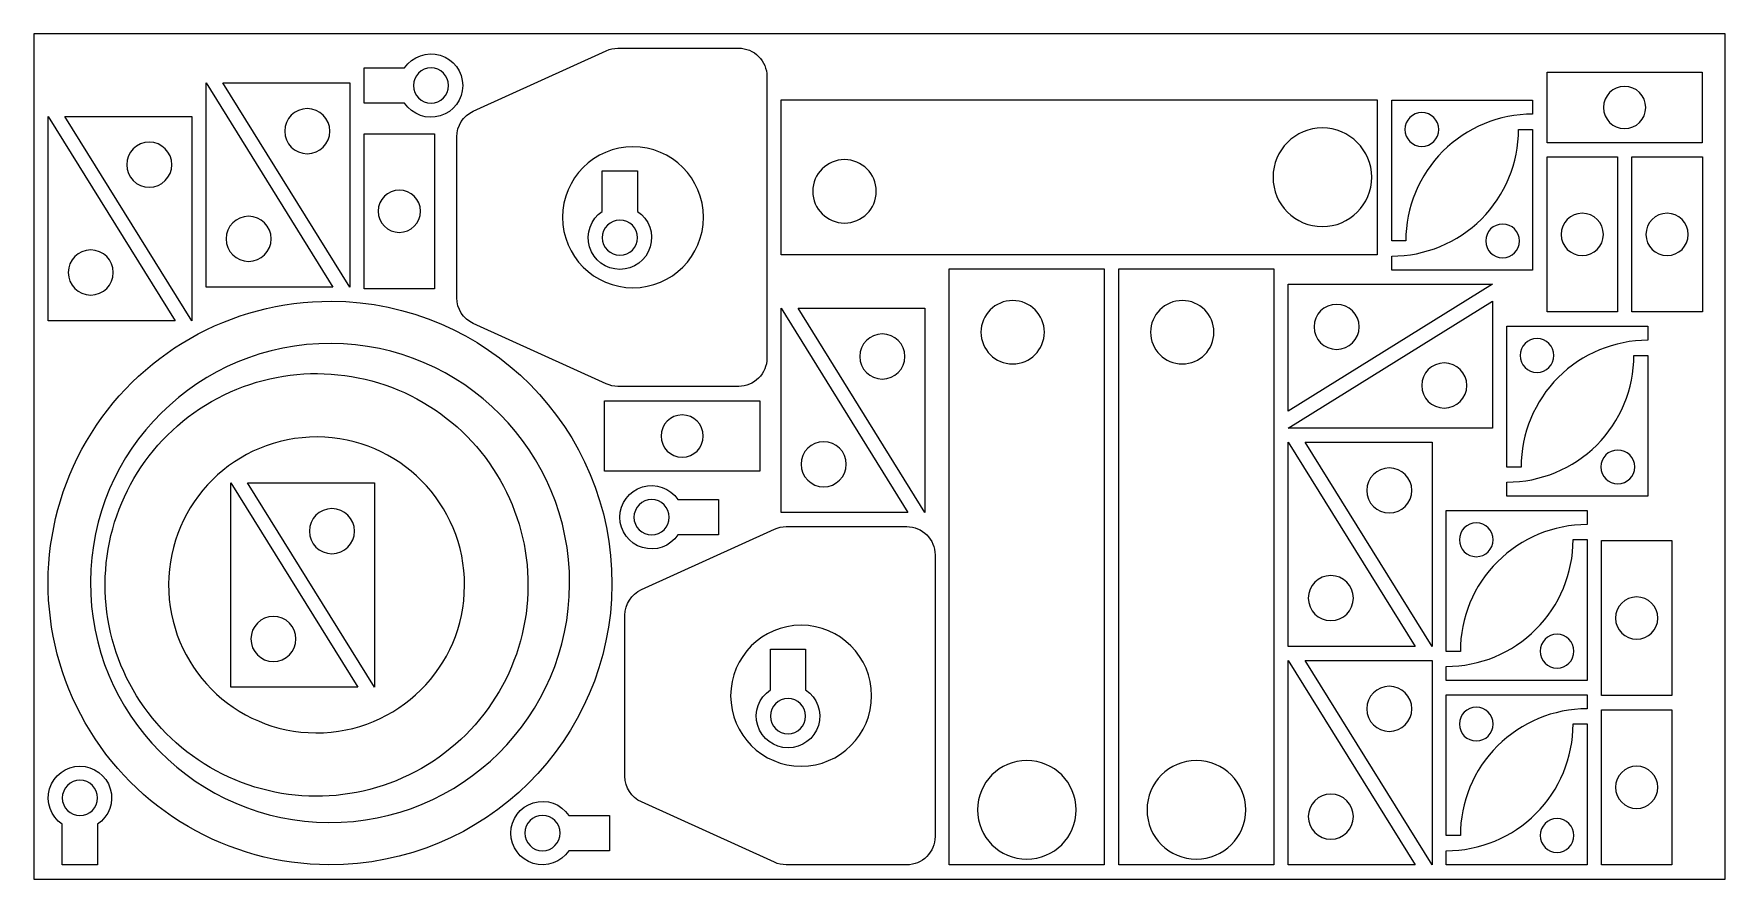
# Model space of a CAD drawing. Header units: metres. Extents: x 0 to 1200, y 0 to 600.
import ezdxf

# ---------------------------------------------------------------- set-up
doc = ezdxf.new("R2010")
doc.units = ezdxf.units.M

msp = doc.modelspace()

# ---------------------------------------------------------------- linework, layer by layer
for points in [[(0, 0), (1200, 0), (1200, 600), (0, 600)], [(122.2, 420.2), (122.2, 565.2), (212.2, 420.2)], [(224.2, 565.2), (224.2, 420.2), (134.2, 565.2)], [(1183.6, 522.7), (1073.6, 522.7), (1073.6, 572.7), (1183.6, 572.7)], [(530.2, 553.2), (953.2, 553.2), (953.2, 443.2), (530.2, 443.2)], [(10.2, 396.3), (10.2, 541.3), (100.2, 396.3)], [(112.1, 541.3), (112.1, 396.3), (22.1, 541.3)], [(234.3, 419.1), (234.3, 529.1), (284.3, 529.1), (284.3, 419.1)], [(1073.6, 402.6), (1073.6, 512.6), (1123.6, 512.6), (1123.6, 402.6)], [(1133.8, 402.6), (1133.8, 512.6), (1183.8, 512.6), (1183.8, 402.6)], [(759.5, 433.2), (759.5, 10.2), (649.5, 10.2), (649.5, 433.2)], [(879.8, 433.2), (879.8, 10.2), (769.8, 10.2), (769.8, 433.2)], [(890, 422.2), (1035, 422.2), (890, 332.2)], [(1035, 320.2), (890, 320.2), (1035, 410.2)], [(530.2, 260.2), (530.2, 405.2), (620.2, 260.2)], [(632.2, 405.2), (632.2, 260.2), (542.2, 405.2)], [(515, 289.5), (405, 289.5), (405, 339.5), (515, 339.5)], [(890, 165.2), (890, 310.2), (980, 165.2)], [(992, 310.2), (992, 165.2), (902, 310.2)], [(139.8, 136.3), (139.8, 281.3), (229.8, 136.3)], [(241.7, 281.3), (241.7, 136.3), (151.7, 281.3)], [(1112.2, 130.3), (1112.2, 240.3), (1162.2, 240.3), (1162.2, 130.3)], [(890, 10.2), (890, 155.2), (980, 10.2)], [(992, 155.2), (992, 10.2), (902, 155.2)], [(1112.2, 10.2), (1112.2, 120.2), (1162.2, 120.2), (1162.2, 10.2)]]:
    msp.add_lwpolyline(points, close=True)
for points in [[(300.1, 412.6), (300.1, 526.9, -0.294108), (311.8, 545.1), (406.1, 588, -0.107063), (414.4, 589.8), (500.1, 589.8, -0.414214), (520.1, 569.8), (520.1, 369.8, -0.414214), (500.1, 349.8), (414.4, 349.8, -0.107063), (406.1, 351.6), (311.8, 394.4, -0.294108)], [(263.1, 550.8), (234.3, 550.8), (234.3, 575.8), (263.1, 575.8, -3.296663)], [(281.8, 550.8, 1), (281.8, 575.8, 1)], [(963.4, 553), (1063.4, 553), (1063.4, 543, 0.414214), (973.4, 453), (963.4, 453)], [(1143.6, 547.7, 1), (1113.6, 547.7, 1)], [(194, 546.9, 1), (194, 514.9, 1)], [(972.8, 532.1, 1), (996.8, 532.1, 1)], [(949.2, 498.2, 1), (879.2, 498.2, 1)], [(1063.4, 432.2), (963.4, 432.2), (963.4, 442.2, 0.414214), (1053.4, 532.2), (1063.4, 532.2)], [(81.9, 523.1, 1), (81.9, 491.1, 1)], [(425.1, 419.8, 1), (425.1, 519.8, 1)], [(597.7, 488.2, 1), (552.7, 488.2, 1)], [(403.3, 474), (403.3, 502.8), (428.3, 502.8), (428.3, 474, -3.296663)], [(259.3, 459.1, 1), (259.3, 489.1, 1)], [(152.4, 438.5, 1), (152.4, 470.5, 1)], [(1098.6, 442.6, 1), (1098.6, 472.6, 1)], [(1158.8, 442.6, 1), (1158.8, 472.6, 1)], [(403.3, 455.3, 1), (428.3, 455.3, 1)], [(1054.1, 453, 1), (1030.1, 453, 1)], [(40.4, 414.6, 1), (40.4, 446.6, 1)], [(211, 410.2, -1), (209.3, 10.2, -1)], [(694.5, 365.7, 1), (694.5, 410.7, 1)], [(814.8, 365.7, 1), (814.8, 410.7, 1)], [(908.3, 392, 1), (940.3, 392, 1)], [(602, 387, 1), (602, 355, 1)], [(1045.2, 392.5), (1145.2, 392.5), (1145.2, 382.5, 0.414214), (1055.2, 292.5), (1045.2, 292.5)], [(210.9, 380.2, 1), (209.4, 40.2, 1)], [(1054.5, 371.7, 1), (1078.5, 371.7, 1)], [(1016.7, 350.4, 1), (984.7, 350.4, 1)], [(1145.2, 271.8), (1045.2, 271.8), (1045.2, 281.8, 0.414214), (1135.2, 371.8), (1145.2, 371.8)], [(350.6, 208.2, -1), (50.6, 209.5, -1)], [(475, 314.5, 1), (445, 314.5, 1)], [(305.6, 208.4, 1), (95.6, 209.3, 1)], [(560.4, 278.5, 1), (560.4, 310.5, 1)], [(1135.8, 292.6, 1), (1111.8, 292.6, 1)], [(961.7, 291.9, 1), (961.7, 259.9, 1)], [(457, 269.4), (485.8, 269.4), (485.8, 244.4), (457, 244.4, -3.296663)], [(438.3, 269.4, 1), (438.3, 244.4, 1)], [(211.5, 263, 1), (211.5, 231, 1)], [(1002.1, 261.7), (1102.1, 261.7), (1102.1, 251.7, 0.414214), (1012.1, 161.7), (1002.1, 161.7)], [(1011.4, 240.9, 1), (1035.4, 240.9, 1)], [(419.4, 73), (419.4, 187.3, -0.294108), (431.1, 205.5), (525.4, 248.4, -0.107063), (533.7, 250.2), (619.4, 250.2, -0.414214), (639.4, 230.2), (639.4, 30.2, -0.414214), (619.4, 10.2), (533.7, 10.2, -0.107063), (525.4, 12), (431.1, 54.8, -0.294108)], [(1102.1, 141), (1002.1, 141), (1002.1, 151, 0.414214), (1092.1, 241), (1102.1, 241)], [(920.2, 183.5, 1), (920.2, 215.5, 1)], [(1137.2, 170.3, 1), (1137.2, 200.3, 1)], [(170, 154.5, 1), (170, 186.5, 1)], [(544.4, 80.2, 1), (544.4, 180.2, 1)], [(1092.7, 161.8, 1), (1068.7, 161.8, 1)], [(522.6, 134.4), (522.6, 163.2), (547.6, 163.2), (547.6, 134.4, -3.296663)], [(961.7, 136.9, 1), (961.7, 104.9, 1)], [(522.6, 115.7, 1), (547.6, 115.7, 1)], [(1002.1, 130.9), (1102.1, 130.9), (1102.1, 120.9, 0.414214), (1012.1, 30.9), (1002.1, 30.9)], [(1011.4, 110.1, 1), (1035.4, 110.1, 1)], [(1102.1, 10.2), (1002.1, 10.2), (1002.1, 20.2, 0.414214), (1092.1, 110.2), (1102.1, 110.2)], [(704.5, 14.2, 1), (704.5, 84.2, 1)], [(824.8, 14.2, 1), (824.8, 84.2, 1)], [(45.2, 39), (45.2, 10.2), (20.2, 10.2), (20.2, 39, -3.296663)], [(1137.2, 50.2, 1), (1137.2, 80.2, 1)], [(45.2, 57.7, 1), (20.2, 57.7, 1)], [(920.2, 28.4, 1), (920.2, 60.4, 1)], [(379.6, 45.2), (408.4, 45.2), (408.4, 20.2), (379.6, 20.2, -3.296663)], [(360.9, 45.2, 1), (360.9, 20.2, 1)], [(1092.7, 31, 1), (1068.7, 31, 1)]]:
    msp.add_lwpolyline(points, format="xyb", close=True)

doc.saveas('drawing.dxf')
